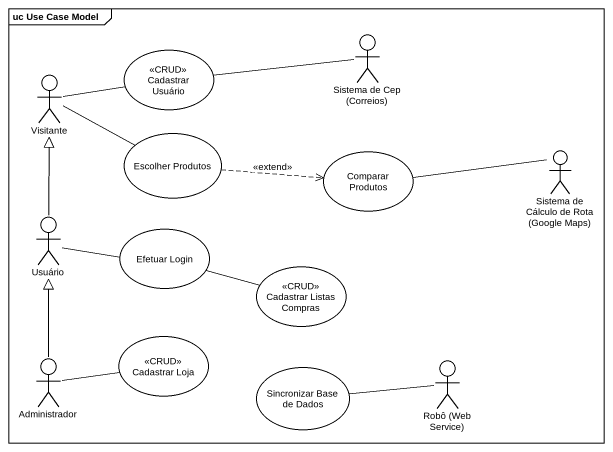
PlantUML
@startuml
mainframe uc Use Case Model
usecase "Cadastrar Usuário" as Cadastrar_Usuário <<CRUD>>
actor "Sistema de Cep (Correios)" as Sistema_de_Cep_Correios
actor Visitante
usecase "Escolher Produtos" as Escolher_Produtos
usecase "Comparar Produtos" as Comparar_Produtos
actor "Sistema de Cálculo de Rota (Google Maps)" as Sistema_de_Cálculo_de_Rota
actor Usuário
usecase "Efetuar Login" as Efetuar_Login
usecase "Cadastrar Listas Compras" as Cadastrar_Listas_Compras <<CRUD>>
usecase "Cadastrar Loja" as Cadastrar_Loja <<CRUD>>
actor Administrador
usecase "Sincronizar Base de Dados" as Sincronizar_Base_de_Dados
actor "Robô (Web Service)" as Robô_Web_Service
Sistema_de_Cep_Correios -left- Cadastrar_Usuário
Visitante -right- Cadastrar_Usuário
Visitante -right- Escolher_Produtos
Escolher_Produtos .right.> Comparar_Produtos : <<extend>>
Comparar_Produtos -right- Sistema_de_Cálculo_de_Rota
Usuário -up-|> Visitante
Usuário -right- Efetuar_Login
Efetuar_Login -right- Cadastrar_Listas_Compras
Administrador -up-|> Usuário
Administrador -right- Cadastrar_Loja
Robô_Web_Service -left- Sincronizar_Base_de_Dados
@enduml
